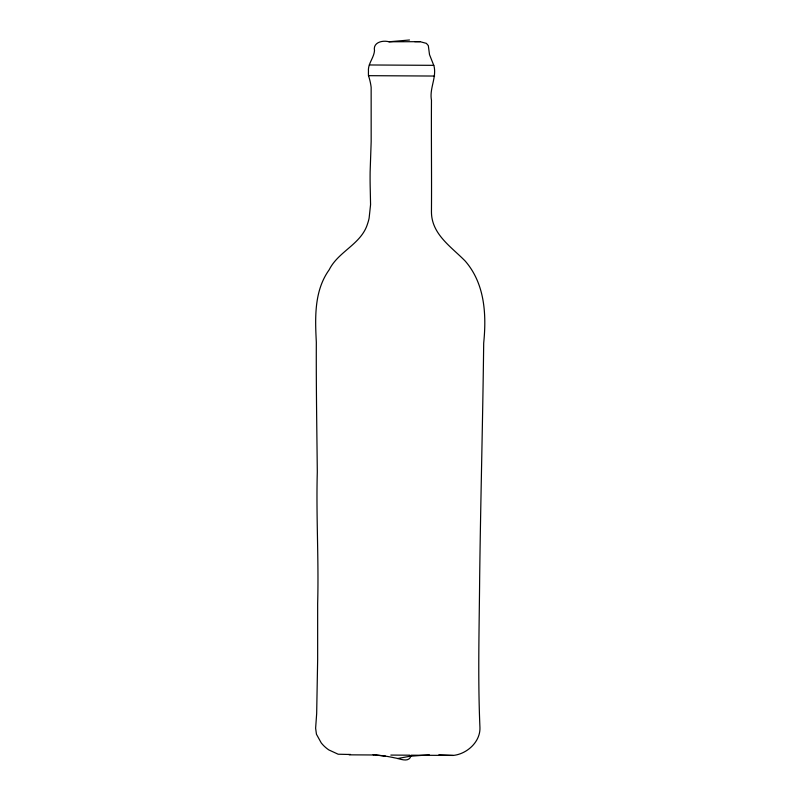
<?xml version="1.0" encoding="UTF-8"?>
<svg xmlns="http://www.w3.org/2000/svg" width="800" height="800" viewBox="0 0 800 800"><rect width="100%" height="100%" fill="white"/><g stroke="black" fill="none" stroke-linecap="round" stroke-linejoin="round"><path stroke-width="1.2" d="M348.23 754.45L338.16 754.22L328.81 749.91A34.07 34.07 0 0 1 321.25 742.93L316.45 734.23L315.62 728.21L316.67 713.56L317.65 659.7L317.65 603.53C318.88 559.7 316.06 515.87 317.3 472.06C316.86 428.78 316.09 385.53 316.33 342.25C315.05 317.58 314.07 290.81 329.2 269.77C338.38 251.25 361.43 244.19 367.59 223.68A43.08 43.08 0 0 0 369.12 218.11L370.57 204.65L370.26 189.8A439.98 439.98 0 0 1 370.13 171.85L371.17 141.61L371.15 87.26A59.36 59.36 0 0 0 368.48 75.67L368.46 75.33A61.8 61.8 0 0 1 368.45 71.49C367.69 63.76 373.92 58.06 374.5 50.65C372.77 42.28 382.68 40.03 388.99 41.78L420.03 41.67L426.37 43.36L428.32 45.61L429.5 54.59L433.75 65.34M410.88 756.15C408.56 763.15 399.73 758.53 394.79 757.89A144.66 144.66 0 0 0 379.62 755.37L374.88 754.9M397.62 758.53L409.76 756.29L429.33 754.8M388.99 41.78L409.49 40M411.15 755.2L453.09 755.44C466.89 754.14 480.69 741.75 479.93 727.2C477.77 677.46 479.24 627.59 479.66 577.81C480.64 499.52 482.76 421.34 483.69 343.11C486.57 314.63 484.94 283.88 465.3 261.15C451.42 246.87 431.43 234.3 431.45 211.77C431.74 174.64 431.2 137.45 431.47 100.27C429.2 88.36 437.09 77.06 433.83 65.34L369.37 64.97M348.18 754.47L350.53 754.43M414.67 41.64L420.03 41.67M368.48 75.67L434.6 76.05M349.26 754.84L373.86 754.98M390.83 755.08L409.82 755.19M438.88 754.79L453.22 755.44M373.1 754.76L385.5 756.15"/></g></svg>
